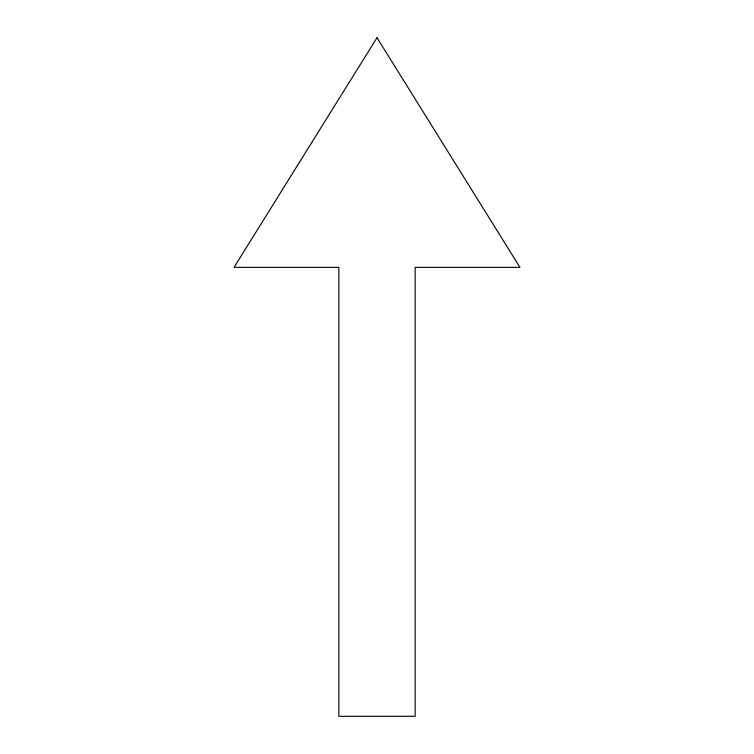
<?xml version="1.0" encoding="UTF-8"?>
<svg xmlns="http://www.w3.org/2000/svg" width="754" height="754" viewBox="0 0 754 754"><rect width="100%" height="100%" fill="white"/><g stroke="black" fill="none" stroke-linecap="round" stroke-linejoin="round"><path stroke-width="1.13" d="M377 37.7L234.032 267.368L338.848 267.368L338.848 716.3L415.152 716.3L415.152 267.368L519.968 267.368L377 37.7"/></g></svg>
